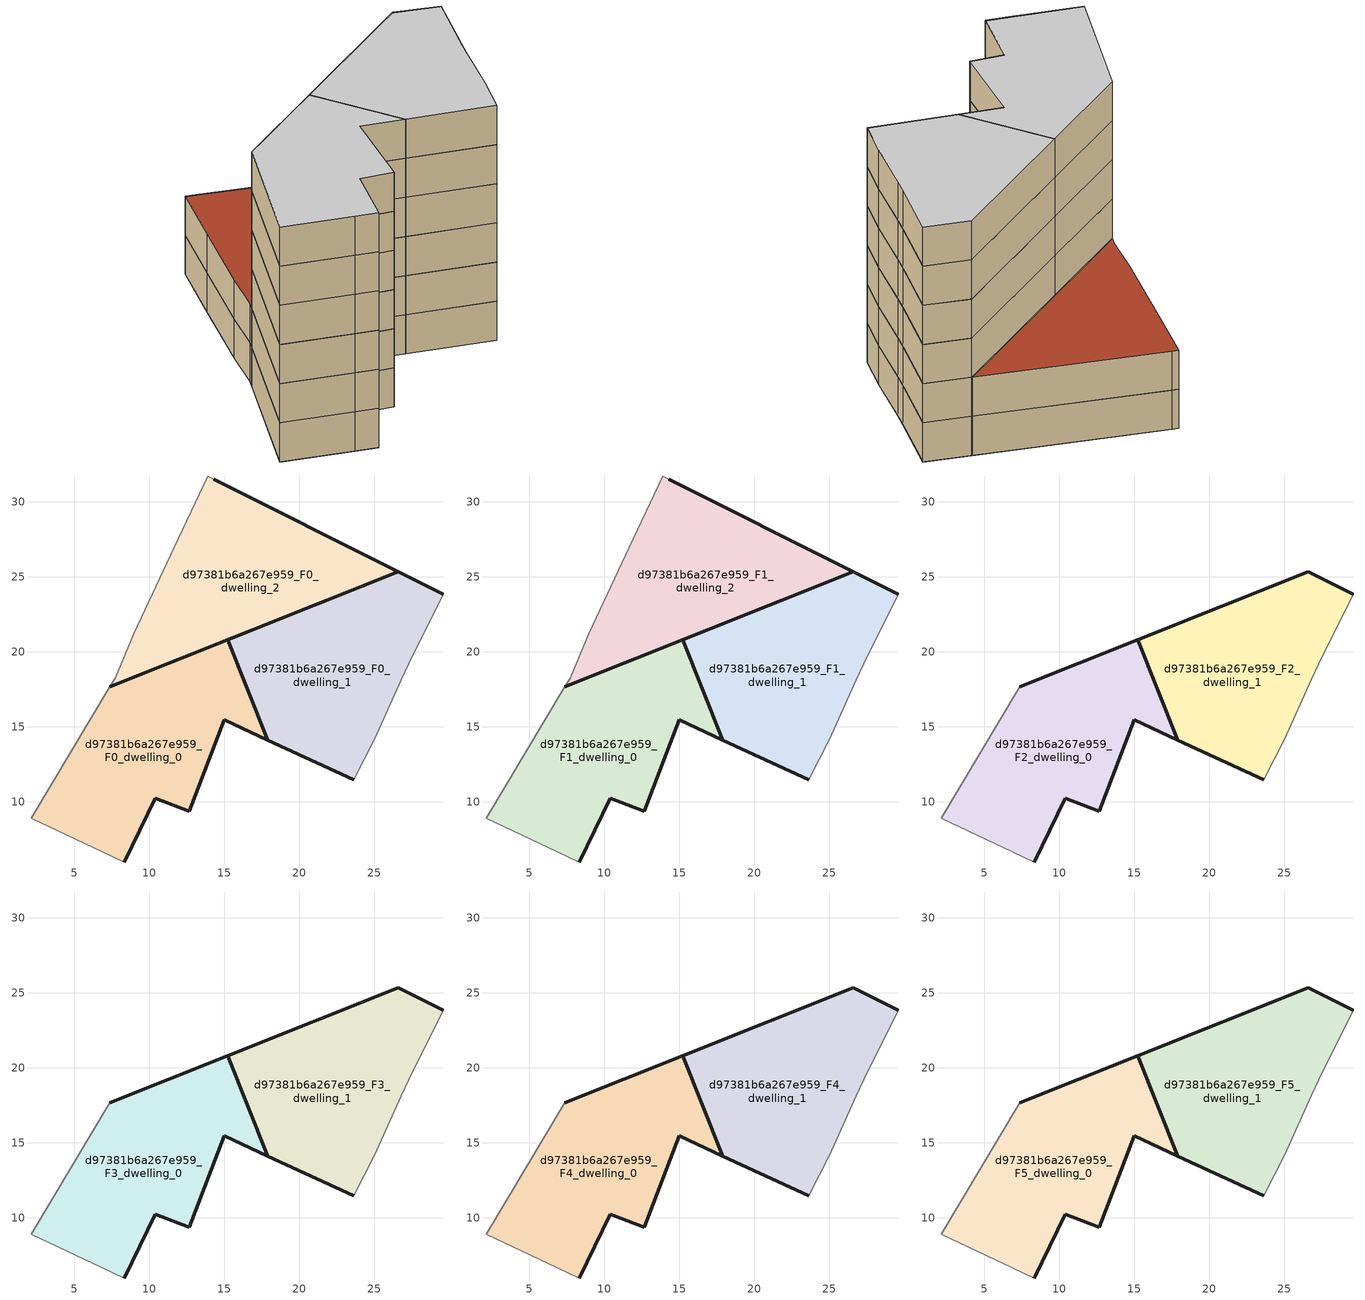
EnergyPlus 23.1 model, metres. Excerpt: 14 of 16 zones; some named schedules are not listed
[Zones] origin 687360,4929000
d97381b6a267e959_F0_dwelling_0
 floor ground (EU_floor_Construction): 12.67,9.37 14.99,15.46 17.91,14.12 15.24,20.81 7.37,17.67 2.15,8.91 6.86,6.69 8.35,6 10.39,10.24 z0
 wall outside (EU_wall_Construction): 7.37,17.67 15.24,20.81 17.91,14.12 14.99,15.46 12.67,9.37 10.39,10.24 8.35,6 z0:3
 wall adiabatic (EU_wall_Construction): 8.35,6 6.86,6.69 2.15,8.91 7.37,17.67 z0:3
d97381b6a267e959_F0_dwelling_1
 floor ground (EU_floor_Construction): 25.02,14.22 26.78,18.15 27.28,19.22 29.57,23.83 26.59,25.33 15.24,20.81 17.91,14.12 23.62,11.49 z0
 wall outside (EU_wall_Construction): 23.62,11.49 17.91,14.12 15.24,20.81 26.59,25.33 29.57,23.83 z0:3
 wall adiabatic (EU_wall_Construction): 29.57,23.83 27.28,19.22 26.78,18.15 25.02,14.22 23.62,11.49 z0:3
d97381b6a267e959_F0_dwelling_2
 floor ground (EU_floor_Construction): 26.59,25.33 14.3,31.51 13.89,31.71 11.65,26.96 8.96,21.21 7.72,18.25 7.37,17.67 z0
 wall outside (EU_wall_Construction): 14.3,31.51 26.59,25.33 7.37,17.67 z0:3
 wall adiabatic (EU_wall_Construction): 7.37,17.67 7.72,18.25 8.96,21.21 11.65,26.96 13.89,31.71 14.3,31.51 z0:3
d97381b6a267e959_F1_dwelling_0
 floor to d97381b6a267e959_F0_dwelling_0 (EU_floor_Construction): 12.67,9.37 14.99,15.46 17.91,14.12 15.24,20.81 7.37,17.67 2.15,8.91 6.86,6.69 8.35,6 10.39,10.24 z3
 wall outside (EU_wall_Construction): 7.37,17.67 15.24,20.81 17.91,14.12 14.99,15.46 12.67,9.37 10.39,10.24 8.35,6 z3:6
 wall adiabatic (EU_wall_Construction): 8.35,6 6.86,6.69 2.15,8.91 7.37,17.67 z3:6
d97381b6a267e959_F1_dwelling_1
 floor to d97381b6a267e959_F0_dwelling_1 (EU_floor_Construction): 25.02,14.22 26.78,18.15 27.28,19.22 29.57,23.83 26.59,25.33 15.24,20.81 17.91,14.12 23.62,11.49 z3
 wall outside (EU_wall_Construction): 23.62,11.49 17.91,14.12 15.24,20.81 26.59,25.33 29.57,23.83 z3:6
 wall adiabatic (EU_wall_Construction): 29.57,23.83 27.28,19.22 26.78,18.15 25.02,14.22 23.62,11.49 z3:6
d97381b6a267e959_F1_dwelling_2
 floor to d97381b6a267e959_F0_dwelling_2 (EU_floor_Construction): 26.59,25.33 14.3,31.51 13.89,31.71 11.65,26.96 8.96,21.21 7.72,18.25 7.37,17.67 z3
 wall outside (EU_wall_Construction): 14.3,31.51 26.59,25.33 7.37,17.67 z3:6
 wall adiabatic (EU_wall_Construction): 7.37,17.67 7.72,18.25 8.96,21.21 11.65,26.96 13.89,31.71 14.3,31.51 z3:6
 roof outside (EU_roof_Construction): 26.59,25.33 7.37,17.67 7.72,18.25 8.96,21.21 11.65,26.96 13.89,31.71 14.3,31.51 z6
d97381b6a267e959_F2_dwelling_0
 floor to d97381b6a267e959_F1_dwelling_0 (EU_floor_Construction): 12.67,9.37 14.99,15.46 17.91,14.12 15.24,20.81 7.37,17.67 2.15,8.91 6.86,6.69 8.35,6 10.39,10.24 z6
 wall outside (EU_wall_Construction): 7.37,17.67 15.24,20.81 17.91,14.12 14.99,15.46 12.67,9.37 10.39,10.24 8.35,6 z6:9
 wall adiabatic (EU_wall_Construction): 8.35,6 6.86,6.69 2.15,8.91 7.37,17.67 z6:9
d97381b6a267e959_F2_dwelling_1
 floor to d97381b6a267e959_F1_dwelling_1 (EU_floor_Construction): 25.02,14.22 26.78,18.15 27.28,19.22 29.57,23.83 26.59,25.33 15.24,20.81 17.91,14.12 23.62,11.49 z6
 wall outside (EU_wall_Construction): 23.62,11.49 17.91,14.12 15.24,20.81 26.59,25.33 29.57,23.83 z6:9
 wall adiabatic (EU_wall_Construction): 29.57,23.83 27.28,19.22 26.78,18.15 25.02,14.22 23.62,11.49 z6:9
d97381b6a267e959_F3_dwelling_0
 floor to d97381b6a267e959_F2_dwelling_0 (EU_floor_Construction): 12.67,9.37 14.99,15.46 17.91,14.12 15.24,20.81 7.37,17.67 2.15,8.91 6.86,6.69 8.35,6 10.39,10.24 z9
 wall outside (EU_wall_Construction): 7.37,17.67 15.24,20.81 17.91,14.12 14.99,15.46 12.67,9.37 10.39,10.24 8.35,6 z9:12
 wall adiabatic (EU_wall_Construction): 8.35,6 6.86,6.69 2.15,8.91 7.37,17.67 z9:12
d97381b6a267e959_F3_dwelling_1
 floor to d97381b6a267e959_F2_dwelling_1 (EU_floor_Construction): 25.02,14.22 26.78,18.15 27.28,19.22 29.57,23.83 26.59,25.33 15.24,20.81 17.91,14.12 23.62,11.49 z9
 wall outside (EU_wall_Construction): 23.62,11.49 17.91,14.12 15.24,20.81 26.59,25.33 29.57,23.83 z9:12
 wall adiabatic (EU_wall_Construction): 29.57,23.83 27.28,19.22 26.78,18.15 25.02,14.22 23.62,11.49 z9:12
d97381b6a267e959_F4_dwelling_0
 floor to d97381b6a267e959_F3_dwelling_0 (EU_floor_Construction): 12.67,9.37 14.99,15.46 17.91,14.12 15.24,20.81 7.37,17.67 2.15,8.91 6.86,6.69 8.35,6 10.39,10.24 z12
 wall outside (EU_wall_Construction): 7.37,17.67 15.24,20.81 17.91,14.12 14.99,15.46 12.67,9.37 10.39,10.24 8.35,6 z12:15
 wall adiabatic (EU_wall_Construction): 8.35,6 6.86,6.69 2.15,8.91 7.37,17.67 z12:15
d97381b6a267e959_F4_dwelling_1
 floor to d97381b6a267e959_F3_dwelling_1 (EU_floor_Construction): 25.02,14.22 26.78,18.15 27.28,19.22 29.57,23.83 26.59,25.33 15.24,20.81 17.91,14.12 23.62,11.49 z12
 wall outside (EU_wall_Construction): 23.62,11.49 17.91,14.12 15.24,20.81 26.59,25.33 29.57,23.83 z12:15
 wall adiabatic (EU_wall_Construction): 29.57,23.83 27.28,19.22 26.78,18.15 25.02,14.22 23.62,11.49 z12:15
d97381b6a267e959_F5_dwelling_0
 floor to d97381b6a267e959_F4_dwelling_0 (EU_floor_Construction): 12.67,9.37 14.99,15.46 17.91,14.12 15.24,20.81 7.37,17.67 2.15,8.91 6.86,6.69 8.35,6 10.39,10.24 z15
 wall outside (EU_wall_Construction): 7.37,17.67 15.24,20.81 17.91,14.12 14.99,15.46 12.67,9.37 10.39,10.24 8.35,6 z15:18
 wall adiabatic (EU_wall_Construction): 8.35,6 6.86,6.69 2.15,8.91 7.37,17.67 z15:18
 ceiling to d97381b6a267e959_F6_dwelling_0 (EU_floor_Construction): 15.24,20.81 17.91,14.12 14.99,15.46 12.67,9.37 10.39,10.24 8.35,6 6.86,6.69 2.15,8.91 7.37,17.67 z18
d97381b6a267e959_F5_dwelling_1
 floor to d97381b6a267e959_F4_dwelling_1 (EU_floor_Construction): 25.02,14.22 26.78,18.15 27.28,19.22 29.57,23.83 26.59,25.33 15.24,20.81 17.91,14.12 23.62,11.49 z15
 wall outside (EU_wall_Construction): 23.62,11.49 17.91,14.12 15.24,20.81 26.59,25.33 29.57,23.83 z15:18
 wall adiabatic (EU_wall_Construction): 29.57,23.83 27.28,19.22 26.78,18.15 25.02,14.22 23.62,11.49 z15:18
 ceiling to d97381b6a267e959_F6_dwelling_1 (EU_floor_Construction): 29.57,23.83 27.28,19.22 26.78,18.15 25.02,14.22 23.62,11.49 17.91,14.12 15.24,20.81 26.59,25.33 z18
shading: 2.15,8.91 8.35,6 z0:15
[Building]
EU S2 Campaign: North Axis=0; Terrain=City; Solar Distribution=FullExterior
[Site:Location]
Bologna: Latitude=44.5; Longitude=11.25; Time Zone=1; Elevation=37
[SizingPeriod:WeatherFileDays]
AnnualSizingPeriod: Begin Month=1; Begin Day of Month=1; End Month=12; End Day of Month=31; Day of Week for Start Day=Monday; Use Weather File Daylight Saving Period=No; Use Weather File Rain and Snow Indicators=No
[MATERIAL]
EU_InternalMass_Material: Roughness=MediumRough; Thickness=0.1; Conductivity=1; Density=1800; Specific Heat=900; Thermal Absorptance=0.9; Solar Absorptance=0.7; Visible Absorptance=0.7
[MATERIAL:NOMASS] Roughness=MediumRough; Thermal Absorptance=0.9; Solar Absorptance=0.7; Visible Absorptance=0.7
Name | Thermal Resistance
EU_wall_NoMass | 0.905828
EU_roof_NoMass | 0.37593
EU_floor_NoMass | 0.67114
[CONSTRUCTION]
EU_wall_Construction: EU_wall_NoMass
EU_roof_Construction: EU_roof_NoMass
EU_floor_Construction: EU_floor_NoMass
EU_InternalMass_Construction: EU_InternalMass_Material
[ZONE] Type=1; Multiplier=1; Ceiling Height=autocalculate; Floor Area=autocalculate; Part of Total Floor Area=Yes
Name | Volume
d97381b6a267e959_F0_dwelling_0; d97381b6a267e959_F1_dwelling_0; d97381b6a267e959_F2_dwelling_0; d97381b6a267e959_F3_dwelling_0; d97381b6a267e959_F4_dwelling_0; d97381b6a267e959_F5_dwelling_0 | 330.745
d97381b6a267e959_F0_dwelling_1; d97381b6a267e959_F1_dwelling_1; d97381b6a267e959_F2_dwelling_1; d97381b6a267e959_F3_dwelling_1; d97381b6a267e959_F4_dwelling_1; d97381b6a267e959_F5_dwelling_1 | 330.754
d97381b6a267e959_F0_dwelling_2 | 330.755
d97381b6a267e959_F1_dwelling_2 | 330.757
[INTERNALMASS] Construction=EU_InternalMass_Construction
Name | Zone or ZoneList | Surface Area
d97381b6a267e959_F0_dwelling_0_EU_InternalMass | d97381b6a267e959_F0_dwelling_0 | 110.251
d97381b6a267e959_F0_dwelling_1_EU_InternalMass | d97381b6a267e959_F0_dwelling_1 | 110.251
d97381b6a267e959_F0_dwelling_2_EU_InternalMass | d97381b6a267e959_F0_dwelling_2 | 110.252
d97381b6a267e959_F1_dwelling_0_EU_InternalMass | d97381b6a267e959_F1_dwelling_0 | 110.251
d97381b6a267e959_F1_dwelling_1_EU_InternalMass | d97381b6a267e959_F1_dwelling_1 | 110.251
d97381b6a267e959_F1_dwelling_2_EU_InternalMass | d97381b6a267e959_F1_dwelling_2 | 110.252
d97381b6a267e959_F2_dwelling_0_EU_InternalMass | d97381b6a267e959_F2_dwelling_0 | 165.369
d97381b6a267e959_F2_dwelling_1_EU_InternalMass | d97381b6a267e959_F2_dwelling_1 | 165.376
d97381b6a267e959_F3_dwelling_0_EU_InternalMass | d97381b6a267e959_F3_dwelling_0 | 165.369
d97381b6a267e959_F3_dwelling_1_EU_InternalMass | d97381b6a267e959_F3_dwelling_1 | 165.376
d97381b6a267e959_F4_dwelling_0_EU_InternalMass | d97381b6a267e959_F4_dwelling_0 | 165.369
d97381b6a267e959_F4_dwelling_1_EU_InternalMass | d97381b6a267e959_F4_dwelling_1 | 165.376
d97381b6a267e959_F5_dwelling_0_EU_InternalMass | d97381b6a267e959_F5_dwelling_0 | 165.369
d97381b6a267e959_F5_dwelling_1_EU_InternalMass | d97381b6a267e959_F5_dwelling_1 | 165.376
[OTHEREQUIPMENT] Fuel Type=Electricity; Design Level Calculation Method=Watts/Area; Power per Zone Floor Area=1; Fraction Latent=0; Fraction Radiant=0; Fraction Lost=0; Carbon Dioxide Generation Rate=0; EndUse Subcategory=EU_Step8_InternalGains
Name | Zone or ZoneList or Space or SpaceList | Schedule
EU_Step8_InternalGain_d97381b6a267e959_F0_dwelling_0_f000 | d97381b6a267e959_F0_dwelling_0 | EU_Step8_GainSchedule_d97381b6a267e959_F0_dwelling_0_f000
EU_Step8_InternalGain_d97381b6a267e959_F0_dwelling_1_f000 | d97381b6a267e959_F0_dwelling_1 | EU_Step8_GainSchedule_d97381b6a267e959_F0_dwelling_1_f000
EU_Step8_InternalGain_d97381b6a267e959_F0_dwelling_2_f000 | d97381b6a267e959_F0_dwelling_2 | EU_Step8_GainSchedule_d97381b6a267e959_F0_dwelling_2_f000
EU_Step8_InternalGain_d97381b6a267e959_F1_dwelling_0_f000 | d97381b6a267e959_F1_dwelling_0 | EU_Step8_GainSchedule_d97381b6a267e959_F1_dwelling_0_f000
EU_Step8_InternalGain_d97381b6a267e959_F1_dwelling_1_f000 | d97381b6a267e959_F1_dwelling_1 | EU_Step8_GainSchedule_d97381b6a267e959_F1_dwelling_1_f000
EU_Step8_InternalGain_d97381b6a267e959_F1_dwelling_2_f000 | d97381b6a267e959_F1_dwelling_2 | EU_Step8_GainSchedule_d97381b6a267e959_F1_dwelling_2_f000
EU_Step8_InternalGain_d97381b6a267e959_F2_dwelling_0_f000 | d97381b6a267e959_F2_dwelling_0 | EU_Step8_GainSchedule_d97381b6a267e959_F2_dwelling_0_f000
EU_Step8_InternalGain_d97381b6a267e959_F2_dwelling_1_f000 | d97381b6a267e959_F2_dwelling_1 | EU_Step8_GainSchedule_d97381b6a267e959_F2_dwelling_1_f000
EU_Step8_InternalGain_d97381b6a267e959_F3_dwelling_0_f000 | d97381b6a267e959_F3_dwelling_0 | EU_Step8_GainSchedule_d97381b6a267e959_F3_dwelling_0_f000
EU_Step8_InternalGain_d97381b6a267e959_F3_dwelling_1_f000 | d97381b6a267e959_F3_dwelling_1 | EU_Step8_GainSchedule_d97381b6a267e959_F3_dwelling_1_f000
EU_Step8_InternalGain_d97381b6a267e959_F4_dwelling_0_f000 | d97381b6a267e959_F4_dwelling_0 | EU_Step8_GainSchedule_d97381b6a267e959_F4_dwelling_0_f000
EU_Step8_InternalGain_d97381b6a267e959_F4_dwelling_1_f000 | d97381b6a267e959_F4_dwelling_1 | EU_Step8_GainSchedule_d97381b6a267e959_F4_dwelling_1_f000
EU_Step8_InternalGain_d97381b6a267e959_F5_dwelling_0_f000 | d97381b6a267e959_F5_dwelling_0 | EU_Step8_GainSchedule_d97381b6a267e959_F5_dwelling_0_f000
EU_Step8_InternalGain_d97381b6a267e959_F5_dwelling_1_f000 | d97381b6a267e959_F5_dwelling_1 | EU_Step8_GainSchedule_d97381b6a267e959_F5_dwelling_1_f000
[ZONEVENTILATION:DESIGNFLOWRATE] Schedule=EU_AlwaysOn; Design Flow Rate Calculation Method=AirChanges/Hour; Air Changes per Hour=0.73129; Ventilation Type=Natural; Fan Pressure Rise=0; Fan Total Efficiency=1; Constant Term Coefficient=1; Temperature Term Coefficient=0; Velocity Term Coefficient=0; Velocity Squared Term Coefficient=0; Minimum Indoor Temperature=-100; Maximum Indoor Temperature=100; Delta Temperature=-100; Minimum Outdoor Temperature=-100; Maximum Outdoor Temperature=100; Maximum Wind Speed=40
Name | Zone or ZoneList or Space or SpaceList
EU_ConstantAir_d97381b6a267e959_F0_dwelling_0 | d97381b6a267e959_F0_dwelling_0
EU_ConstantAir_d97381b6a267e959_F0_dwelling_1 | d97381b6a267e959_F0_dwelling_1
EU_ConstantAir_d97381b6a267e959_F0_dwelling_2 | d97381b6a267e959_F0_dwelling_2
EU_ConstantAir_d97381b6a267e959_F1_dwelling_0 | d97381b6a267e959_F1_dwelling_0
EU_ConstantAir_d97381b6a267e959_F1_dwelling_1 | d97381b6a267e959_F1_dwelling_1
EU_ConstantAir_d97381b6a267e959_F1_dwelling_2 | d97381b6a267e959_F1_dwelling_2
EU_ConstantAir_d97381b6a267e959_F2_dwelling_0 | d97381b6a267e959_F2_dwelling_0
EU_ConstantAir_d97381b6a267e959_F2_dwelling_1 | d97381b6a267e959_F2_dwelling_1
EU_ConstantAir_d97381b6a267e959_F3_dwelling_0 | d97381b6a267e959_F3_dwelling_0
EU_ConstantAir_d97381b6a267e959_F3_dwelling_1 | d97381b6a267e959_F3_dwelling_1
EU_ConstantAir_d97381b6a267e959_F4_dwelling_0 | d97381b6a267e959_F4_dwelling_0
EU_ConstantAir_d97381b6a267e959_F4_dwelling_1 | d97381b6a267e959_F4_dwelling_1
EU_ConstantAir_d97381b6a267e959_F5_dwelling_0 | d97381b6a267e959_F5_dwelling_0
EU_ConstantAir_d97381b6a267e959_F5_dwelling_1 | d97381b6a267e959_F5_dwelling_1
[HVACTEMPLATE:THERMOSTAT] Constant Heating Setpoint=20; Constant Cooling Setpoint=50
EU_HeatOnly_d97381b6a267e959_F0_dwelling_0; EU_HeatOnly_d97381b6a267e959_F0_dwelling_1; EU_HeatOnly_d97381b6a267e959_F0_dwelling_2; EU_HeatOnly_d97381b6a267e959_F1_dwelling_0; EU_HeatOnly_d97381b6a267e959_F1_dwelling_1; EU_HeatOnly_d97381b6a267e959_F1_dwelling_2; EU_HeatOnly_d97381b6a267e959_F2_dwelling_0; EU_HeatOnly_d97381b6a267e959_F2_dwelling_1; EU_HeatOnly_d97381b6a267e959_F3_dwelling_0; EU_HeatOnly_d97381b6a267e959_F3_dwelling_1; EU_HeatOnly_d97381b6a267e959_F4_dwelling_0; EU_HeatOnly_d97381b6a267e959_F4_dwelling_1; EU_HeatOnly_d97381b6a267e959_F5_dwelling_0; EU_HeatOnly_d97381b6a267e959_F5_dwelling_1; EU_HeatOnly_d97381b6a267e959_F6_dwelling_0; EU_HeatOnly_d97381b6a267e959_F6_dwelling_1
[HVACTEMPLATE:ZONE:IDEALLOADSAIRSYSTEM] System Availability Schedule=EU_AlwaysOn; Maximum Heating Supply Air Temperature=50; Minimum Cooling Supply Air Temperature=13; Maximum Heating Supply Air Humidity Ratio=0.0156; Minimum Cooling Supply Air Humidity Ratio=0.0077; Heating Limit=NoLimit; Cooling Limit=NoLimit; Heating Availability Schedule=EU_AlwaysOn; Cooling Availability Schedule=EU_CoolingOff; Dehumidification Control Type=ConstantSensibleHeatRatio; Cooling Sensible Heat Ratio=0.7; Dehumidification Setpoint=60; Humidification Control Type=None; Humidification Setpoint=30; Outdoor Air Method=None; Outdoor Air Flow Rate per Person=0.00944; Outdoor Air Flow Rate per Zone Floor Area=0; Outdoor Air Flow Rate per Zone=0; Demand Controlled Ventilation Type=None; Outdoor Air Economizer Type=NoEconomizer; Heat Recovery Type=None; Sensible Heat Recovery Effectiveness=0.7; Latent Heat Recovery Effectiveness=0.65
Name | Template Thermostat
d97381b6a267e959_F0_dwelling_0 | EU_HeatOnly_d97381b6a267e959_F0_dwelling_0
d97381b6a267e959_F0_dwelling_1 | EU_HeatOnly_d97381b6a267e959_F0_dwelling_1
d97381b6a267e959_F0_dwelling_2 | EU_HeatOnly_d97381b6a267e959_F0_dwelling_2
d97381b6a267e959_F1_dwelling_0 | EU_HeatOnly_d97381b6a267e959_F1_dwelling_0
d97381b6a267e959_F1_dwelling_1 | EU_HeatOnly_d97381b6a267e959_F1_dwelling_1
d97381b6a267e959_F1_dwelling_2 | EU_HeatOnly_d97381b6a267e959_F1_dwelling_2
d97381b6a267e959_F2_dwelling_0 | EU_HeatOnly_d97381b6a267e959_F2_dwelling_0
d97381b6a267e959_F2_dwelling_1 | EU_HeatOnly_d97381b6a267e959_F2_dwelling_1
d97381b6a267e959_F3_dwelling_0 | EU_HeatOnly_d97381b6a267e959_F3_dwelling_0
d97381b6a267e959_F3_dwelling_1 | EU_HeatOnly_d97381b6a267e959_F3_dwelling_1
d97381b6a267e959_F4_dwelling_0 | EU_HeatOnly_d97381b6a267e959_F4_dwelling_0
d97381b6a267e959_F4_dwelling_1 | EU_HeatOnly_d97381b6a267e959_F4_dwelling_1
d97381b6a267e959_F5_dwelling_0 | EU_HeatOnly_d97381b6a267e959_F5_dwelling_0
d97381b6a267e959_F5_dwelling_1 | EU_HeatOnly_d97381b6a267e959_F5_dwelling_1
[SIZING:ZONE] Zone Cooling Design Supply Air Temperature Input Method=SupplyAirTemperature; Zone Cooling Design Supply Air Temperature=13; Zone Heating Design Supply Air Temperature Input Method=SupplyAirTemperature; Zone Heating Design Supply Air Temperature=50; Zone Cooling Design Supply Air Humidity Ratio=0.008; Zone Heating Design Supply Air Humidity Ratio=0.008; Cooling Design Air Flow Method=DesignDay; Cooling Design Air Flow Rate=0; Cooling Minimum Air Flow per Zone Floor Area=0.000762; Cooling Minimum Air Flow=0; Cooling Minimum Air Flow Fraction=0.2; Heating Design Air Flow Method=DesignDay; Heating Design Air Flow Rate=0; Heating Maximum Air Flow per Zone Floor Area=0.002032; Heating Maximum Air Flow=0.141576; Heating Maximum Air Flow Fraction=0.3; Account for Dedicated Outdoor Air System=No; Dedicated Outdoor Air System Control Strategy=NeutralSupplyAir; Dedicated Outdoor Air Low Setpoint Temperature for Design=autosize; Dedicated Outdoor Air High Setpoint Temperature for Design=autosize; Zone Load Sizing Method=Sensible Load Only No Latent Load; Zone Latent Cooling Design Supply Air Humidity Ratio Input Method=HumidityRatioDifference; Zone Cooling Design Supply Air Humidity Ratio Difference=0.005; Zone Latent Heating Design Supply Air Humidity Ratio Input Method=HumidityRatioDifference; Zone Humidification Design Supply Air Humidity Ratio Difference=0.005
d97381b6a267e959_F0_dwelling_0; d97381b6a267e959_F0_dwelling_1; d97381b6a267e959_F0_dwelling_2; d97381b6a267e959_F1_dwelling_0; d97381b6a267e959_F1_dwelling_1; d97381b6a267e959_F1_dwelling_2
